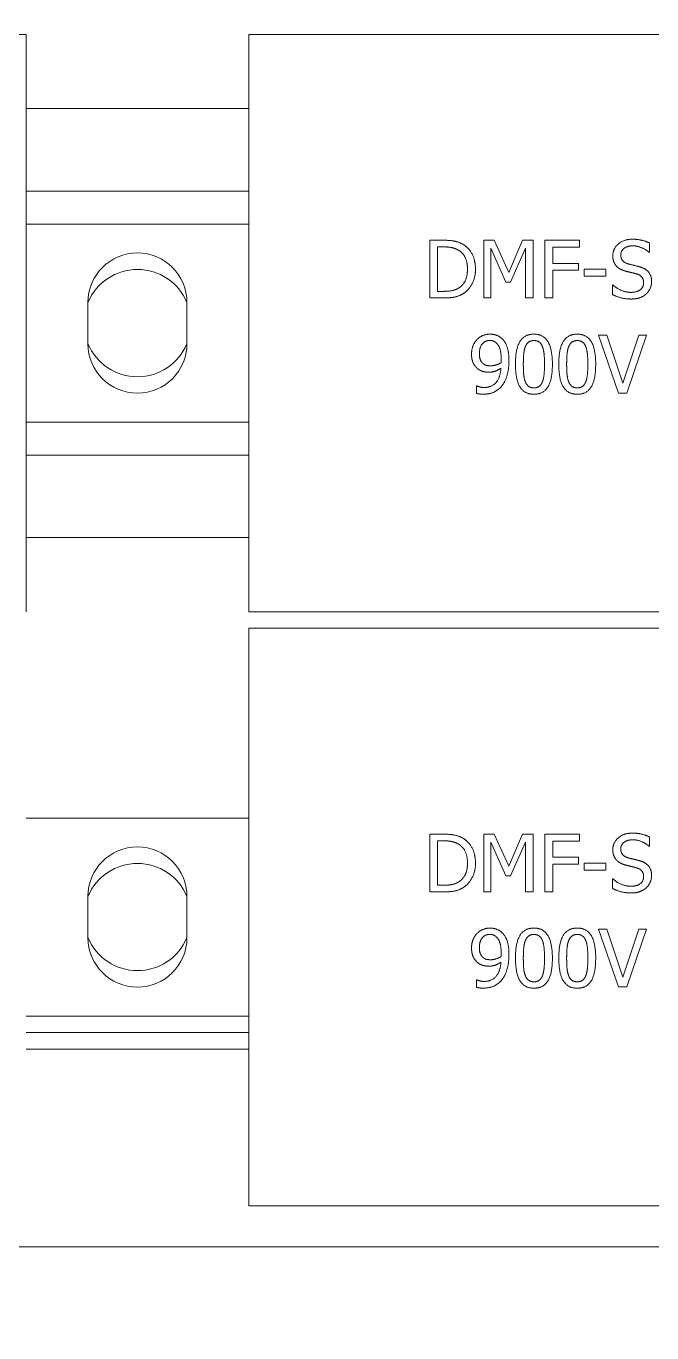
# Model space of a CAD drawing. Header units: millimetres. Extents: x 0 to 5940, y 0 to 4200.
# Drawn here: x 3318.9 to 3356.8, y 2968.3 to 3047.5 of the extents above; entities that cross this region are included whole.
import ezdxf

# ---------------------------------------------------------------- set-up
doc = ezdxf.new("R2010")
doc.units = ezdxf.units.MM
doc.header["$LTSCALE"] = 10
doc.layers.add('가시적인 것(ISO)', color=3, linetype='Continuous', lineweight=5, true_color=0x00ff00)
doc.layers.add('해치(ISO)', color=7, linetype='Continuous', lineweight=5)

msp = doc.modelspace()

# ---------------------------------------------------------------- hatches: boundary and pattern name
at = {"layer": '해치(ISO)'}
h = msp.add_hatch(dxfattribs=at)
h.set_pattern_fill('ANSI31', color=256, scale=254, angle=75.00018, style=0)
h.set_pattern_definition([(120.0002, (0, 0), (-27.49626, -15.87508), [])])
edge = h.paths.add_edge_path()
edge.add_line((3698.305, 3517.714), (3725.805, 3517.714))
edge.add_ellipse((3725.805, 3513.214), major_axis=(0, 4.5), ratio=1, start_angle=270, end_angle=360, ccw=False)
edge.add_line((3730.305, 3513.214), (3730.305, 3485.714))
edge.add_ellipse((3733.305, 3485.714), major_axis=(-3, 0), ratio=1, start_angle=0, end_angle=90)
edge.add_line((3733.305, 3482.714), (3735.305, 3482.714))
edge.add_line((3735.305, 3482.714), (3735.305, 3522.714))
edge.add_line((3735.305, 3522.714), (3695.305, 3522.714))
edge.add_line((3695.305, 3522.714), (3695.305, 3520.714))
edge.add_ellipse((3698.305, 3520.714), major_axis=(-3, 0), ratio=1, start_angle=0, end_angle=90)
edge = h.paths.add_edge_path()
edge.add_line((2939.905, 3482.714), (2941.905, 3482.714))
edge.add_ellipse((2941.905, 3485.714), major_axis=(0, -3), ratio=1, start_angle=0, end_angle=90)
edge.add_line((2944.905, 3485.714), (2944.905, 3513.214))
edge.add_ellipse((2949.405, 3513.214), major_axis=(-4.5, 0), ratio=1, start_angle=270, end_angle=360, ccw=False)
edge.add_line((2949.405, 3517.714), (2976.905, 3517.714))
edge.add_ellipse((2976.905, 3520.714), major_axis=(0, -3), ratio=1, start_angle=0, end_angle=90)
edge.add_line((2979.905, 3520.714), (2979.905, 3522.714))
edge.add_line((2979.905, 3522.714), (2939.905, 3522.714))
edge.add_line((2939.905, 3522.714), (2939.905, 3482.714))
edge = h.paths.add_edge_path()
edge.add_line((2939.905, 2817.314), (2939.905, 2777.314))
edge.add_line((2939.905, 2777.314), (2979.905, 2777.314))
edge.add_line((2979.905, 2777.314), (2979.905, 2779.314))
edge.add_ellipse((2976.905, 2779.314), major_axis=(3, 0), ratio=1, start_angle=0, end_angle=90)
edge.add_line((2976.905, 2782.314), (2949.143, 2782.314))
edge.add_ellipse((2949.143, 2786.814), major_axis=(0, -4.5), ratio=1, start_angle=269.50889, end_angle=360, ccw=False)
edge.add_line((2944.644, 2786.853), (2944.879, 2814.289))
edge.add_ellipse((2941.879, 2814.314), major_axis=(3, -0.026), ratio=1, start_angle=0, end_angle=90.49111)
edge.add_line((2941.879, 2817.314), (2939.905, 2817.314))
edge = h.paths.add_edge_path()
edge.add_line((3730.331, 2814.289), (3730.566, 2786.853))
edge.add_ellipse((3726.066, 2786.814), major_axis=(4.5, 0.039), ratio=1, start_angle=269.50889, end_angle=360, ccw=False)
edge.add_line((3726.066, 2782.314), (3698.305, 2782.314))
edge.add_ellipse((3698.305, 2779.314), major_axis=(0, 3), ratio=1, start_angle=0, end_angle=90)
edge.add_line((3695.305, 2779.314), (3695.305, 2777.314))
edge.add_line((3695.305, 2777.314), (3735.305, 2777.314))
edge.add_line((3735.305, 2777.314), (3735.305, 2817.314))
edge.add_line((3735.305, 2817.314), (3733.331, 2817.314))
edge.add_ellipse((3733.331, 2814.314), major_axis=(0, 3), ratio=1, start_angle=0, end_angle=90.49111)

# ---------------------------------------------------------------- linework, layer by layer
at = {"layer": '가시적인 것(ISO)'}
for p, q in [((3318.855, 3047.014), (3261.355, 3047.014)), ((3318.855, 3012.014), (3318.855, 3047.014)), ((3389.855, 3047.014), (3332.355, 3047.014)), ((3332.355, 3047.014), (3332.355, 3012.014)), ((3318.855, 3042.514), (3332.355, 3042.514)), ((3318.855, 3037.514), (3332.355, 3037.514)), ((3318.855, 3035.514), (3332.355, 3035.514)), ((3343.336, 3034.536), (3344.133, 3034.536)), ((3343.336, 3031.036), (3343.336, 3034.536)), ((3346.601, 3034.536), (3347.236, 3034.536)), ((3346.601, 3031.036), (3346.601, 3034.536)), ((3347.236, 3034.536), (3348.11, 3032.588)), ((3348.11, 3032.588), (3348.955, 3034.536)), ((3348.955, 3034.536), (3349.601, 3034.536)), ((3349.601, 3034.536), (3349.601, 3031.036)), ((3350.311, 3034.536), (3352.404, 3034.536)), ((3350.311, 3031.036), (3350.311, 3034.536)), ((3352.404, 3034.536), (3352.404, 3034.122)), ((3344.156, 3034.133), (3343.801, 3034.133)), ((3343.801, 3034.133), (3343.801, 3031.439)), ((3347.035, 3034.051), (3347.035, 3031.036)), ((3347.939, 3032.001), (3347.035, 3034.051)), ((3349.136, 3034.051), (3348.223, 3032.001)), ((3349.136, 3031.036), (3349.136, 3034.051)), ((3350.776, 3034.122), (3350.776, 3033.135)), ((3352.404, 3034.122), (3350.776, 3034.122)), ((3356.638, 3033.816), (3356.604, 3033.816)), ((3356.638, 3034.372), (3356.638, 3033.816)), ((3350.776, 3033.135), (3352.336, 3033.135)), ((3352.336, 3033.135), (3352.336, 3032.721)), ((3350.776, 3032.721), (3350.776, 3031.036)), ((3352.336, 3032.721), (3350.776, 3032.721)), ((3352.679, 3032.78), (3354.003, 3032.78)), ((3352.679, 3032.355), (3352.679, 3032.78)), ((3354.003, 3032.355), (3352.679, 3032.355)), ((3354.003, 3032.78), (3354.003, 3032.355)), ((3343.801, 3031.439), (3344.156, 3031.439)), ((3348.223, 3032.001), (3347.939, 3032.001)), ((3354.395, 3031.83), (3354.429, 3031.83)), ((3354.395, 3031.246), (3354.395, 3031.83)), ((3322.605, 3028.264), (3322.605, 3030.764)), ((3328.605, 3030.764), (3328.605, 3028.264)), ((3344.142, 3031.036), (3343.336, 3031.036)), ((3347.035, 3031.036), (3346.601, 3031.036)), ((3349.601, 3031.036), (3349.136, 3031.036)), ((3350.776, 3031.036), (3350.311, 3031.036)), ((3353.558, 3028.774), (3354.057, 3028.774)), ((3354.764, 3025.274), (3353.558, 3028.774)), ((3354.057, 3028.774), (3355.027, 3025.866)), ((3355.027, 3025.866), (3355.997, 3028.774)), ((3356.471, 3028.774), (3355.266, 3025.274)), ((3355.997, 3028.774), (3356.471, 3028.774)), ((3346.161, 3025.705), (3346.184, 3025.705)), ((3346.161, 3025.254), (3346.161, 3025.705)), ((3355.266, 3025.274), (3354.764, 3025.274)), ((3332.355, 3023.514), (3318.855, 3023.514)), ((3332.355, 3021.514), (3318.855, 3021.514)), ((3332.355, 3016.514), (3318.855, 3016.514)), ((3332.355, 3012.014), (3389.855, 3012.014)), ((3389.855, 3011.014), (3332.355, 3011.014)), ((3332.355, 3011.014), (3332.355, 2976.014)), ((3318.855, 2999.514), (3332.355, 2999.514)), ((3343.336, 2998.536), (3344.133, 2998.536)), ((3343.336, 2995.036), (3343.336, 2998.536)), ((3344.156, 2998.133), (3343.801, 2998.133)), ((3343.801, 2998.133), (3343.801, 2995.439)), ((3346.601, 2998.536), (3347.236, 2998.536)), ((3346.601, 2995.036), (3346.601, 2998.536)), ((3347.035, 2998.051), (3347.035, 2995.036)), ((3347.939, 2996.001), (3347.035, 2998.051)), ((3347.236, 2998.536), (3348.11, 2996.588)), ((3348.11, 2996.588), (3348.955, 2998.536)), ((3349.136, 2998.051), (3348.223, 2996.001)), ((3348.955, 2998.536), (3349.601, 2998.536)), ((3349.136, 2995.036), (3349.136, 2998.051)), ((3349.601, 2998.536), (3349.601, 2995.036)), ((3350.311, 2998.536), (3352.404, 2998.536)), ((3350.311, 2995.036), (3350.311, 2998.536)), ((3350.776, 2998.122), (3350.776, 2997.135)), ((3352.404, 2998.122), (3350.776, 2998.122)), ((3352.404, 2998.536), (3352.404, 2998.122)), ((3356.638, 2998.372), (3356.638, 2997.816)), ((3356.638, 2997.816), (3356.604, 2997.816)), ((3350.776, 2997.135), (3352.336, 2997.135)), ((3350.776, 2996.721), (3350.776, 2995.036)), ((3352.336, 2996.721), (3350.776, 2996.721)), ((3352.336, 2997.135), (3352.336, 2996.721)), ((3352.679, 2996.78), (3354.003, 2996.78)), ((3352.679, 2996.355), (3352.679, 2996.78)), ((3354.003, 2996.78), (3354.003, 2996.355)), ((3348.223, 2996.001), (3347.939, 2996.001)), ((3354.003, 2996.355), (3352.679, 2996.355)), ((3354.395, 2995.83), (3354.429, 2995.83)), ((3354.395, 2995.246), (3354.395, 2995.83)), ((3344.142, 2995.036), (3343.336, 2995.036)), ((3343.801, 2995.439), (3344.156, 2995.439)), ((3347.035, 2995.036), (3346.601, 2995.036)), ((3349.601, 2995.036), (3349.136, 2995.036)), ((3350.776, 2995.036), (3350.311, 2995.036)), ((3322.605, 2992.264), (3322.605, 2994.764)), ((3328.605, 2994.764), (3328.605, 2992.264)), ((3353.558, 2992.774), (3354.057, 2992.774)), ((3354.764, 2989.274), (3353.558, 2992.774)), ((3354.057, 2992.774), (3355.027, 2989.866)), ((3355.027, 2989.866), (3355.997, 2992.774)), ((3356.471, 2992.774), (3355.266, 2989.274)), ((3355.997, 2992.774), (3356.471, 2992.774)), ((3346.161, 2989.705), (3346.184, 2989.705)), ((3346.161, 2989.254), (3346.161, 2989.705)), ((3355.266, 2989.274), (3354.764, 2989.274)), ((3332.355, 2987.514), (3318.855, 2987.514)), ((3332.355, 2986.514), (3318.855, 2986.514)), ((3332.355, 2985.514), (3318.855, 2985.514)), ((3332.355, 2976.014), (3389.855, 2976.014)), ((3143.105, 2973.514), (3508.105, 2973.514))]:
    msp.add_line(p, q, dxfattribs=at)
for centre, radius, start, end in [((3325.605, 3030.764), 3, 0, 180), ((3325.605, 3029.514), 3.25, 22.61986, 157.38014), ((3325.605, 3029.514), 3.25, 202.61986, 337.38014), ((3325.605, 3028.264), 3, 180, 0), ((3325.605, 2994.764), 3, 0, 180), ((3325.605, 2993.514), 3.25, 22.61986, 157.38014), ((3325.605, 2993.514), 3.25, 202.61986, 337.38014), ((3325.605, 2992.264), 3, 180, 0)]:
    msp.add_arc(centre, radius, start, end, dxfattribs=at)
for points in [[(3344.133, 3034.536), (3344.627, 3034.536), (3345.188, 3034.389), (3345.387, 3034.258)], [(3354.42, 3033.597), (3354.42, 3034.023), (3355.084, 3034.599), (3355.597, 3034.599)], [(3355.597, 3034.599), (3355.892, 3034.599), (3356.414, 3034.482), (3356.638, 3034.372)], [(3345.08, 3033.924), (3344.893, 3034.034), (3344.471, 3034.133), (3344.156, 3034.133)], [(3345.611, 3032.789), (3345.611, 3033.192), (3345.344, 3033.762), (3345.08, 3033.924)], [(3345.387, 3034.258), (3345.724, 3034.034), (3346.096, 3033.294), (3346.096, 3032.783)], [(3354.647, 3032.965), (3354.539, 3033.081), (3354.42, 3033.393), (3354.42, 3033.597)], [(3355.629, 3034.196), (3355.305, 3034.196), (3354.905, 3033.892), (3354.905, 3033.646)], [(3354.905, 3033.646), (3354.905, 3033.424), (3355.141, 3033.161), (3355.362, 3033.101)], [(3356.604, 3033.816), (3356.437, 3033.969), (3355.915, 3034.196), (3355.629, 3034.196)], [(3355.226, 3032.656), (3355.044, 3032.704), (3354.758, 3032.849), (3354.647, 3032.965)], [(3355.362, 3033.101), (3355.509, 3033.061), (3355.938, 3032.959), (3356.08, 3032.917)], [(3356.08, 3032.917), (3356.44, 3032.806), (3356.774, 3032.361), (3356.774, 3032.035)], [(3345.123, 3031.671), (3345.367, 3031.836), (3345.611, 3032.381), (3345.611, 3032.789)], [(3346.096, 3032.783), (3346.096, 3032.304), (3345.707, 3031.533), (3345.381, 3031.317)], [(3355.858, 3032.497), (3355.697, 3032.542), (3355.427, 3032.605), (3355.226, 3032.656)], [(3356.289, 3031.961), (3356.289, 3032.171), (3356.082, 3032.432), (3355.858, 3032.497)], [(3356.774, 3032.035), (3356.774, 3031.827), (3356.607, 3031.43), (3356.457, 3031.291)], [(3345.381, 3031.317), (3345.114, 3031.15), (3344.567, 3031.036), (3344.142, 3031.036)], [(3344.156, 3031.439), (3344.465, 3031.439), (3344.933, 3031.538), (3345.123, 3031.671)], [(3355.543, 3030.974), (3355.163, 3030.974), (3354.63, 3031.133), (3354.395, 3031.246)], [(3354.429, 3031.83), (3354.659, 3031.615), (3355.24, 3031.377), (3355.509, 3031.377)], [(3355.509, 3031.377), (3355.895, 3031.377), (3356.289, 3031.697), (3356.289, 3031.961)], [(3356.457, 3031.291), (3356.289, 3031.138), (3355.864, 3030.974), (3355.543, 3030.974)], [(3346.187, 3028.515), (3346.331, 3028.671), (3346.754, 3028.844), (3346.969, 3028.844)], [(3346.969, 3028.844), (3347.21, 3028.844), (3347.602, 3028.683), (3347.746, 3028.53)], [(3348.521, 3027.021), (3348.521, 3027.968), (3349.068, 3028.844), (3349.641, 3028.844)], [(3349.641, 3028.844), (3350.217, 3028.844), (3350.759, 3027.937), (3350.759, 3027.024)], [(3351.147, 3027.021), (3351.147, 3027.968), (3351.695, 3028.844), (3352.268, 3028.844)], [(3352.268, 3028.844), (3352.843, 3028.844), (3353.385, 3027.937), (3353.385, 3027.024)], [(3345.858, 3027.636), (3345.858, 3027.906), (3346.033, 3028.354), (3346.187, 3028.515)], [(3346.967, 3028.462), (3346.677, 3028.462), (3346.334, 3028.047), (3346.334, 3027.656)], [(3347.406, 3028.263), (3347.304, 3028.376), (3347.091, 3028.462), (3346.967, 3028.462)], [(3347.653, 3027.338), (3347.653, 3027.693), (3347.522, 3028.141), (3347.406, 3028.263)], [(3347.746, 3028.53), (3347.928, 3028.337), (3348.127, 3027.713), (3348.127, 3027.233)], [(3349.119, 3028.087), (3349.048, 3027.908), (3348.997, 3027.364), (3348.997, 3027.021)], [(3349.641, 3028.456), (3349.445, 3028.456), (3349.193, 3028.271), (3349.119, 3028.087)], [(3350.155, 3028.093), (3350.084, 3028.271), (3349.837, 3028.456), (3349.641, 3028.456)], [(3350.282, 3027.024), (3350.282, 3027.384), (3350.225, 3027.914), (3350.155, 3028.093)], [(3351.746, 3028.087), (3351.675, 3027.908), (3351.624, 3027.364), (3351.624, 3027.021)], [(3352.268, 3028.456), (3352.072, 3028.456), (3351.819, 3028.271), (3351.746, 3028.087)], [(3352.781, 3028.093), (3352.71, 3028.271), (3352.463, 3028.456), (3352.268, 3028.456)], [(3352.909, 3027.024), (3352.909, 3027.384), (3352.852, 3027.914), (3352.781, 3028.093)], [(3346.238, 3026.743), (3346.05, 3026.887), (3345.858, 3027.327), (3345.858, 3027.636)], [(3346.334, 3027.656), (3346.334, 3027.435), (3346.447, 3027.148), (3346.572, 3027.046)], [(3347.644, 3027.117), (3347.647, 3027.151), (3347.653, 3027.267), (3347.653, 3027.338)], [(3346.913, 3026.536), (3346.72, 3026.536), (3346.399, 3026.621), (3346.238, 3026.743)], [(3346.572, 3027.046), (3346.663, 3026.972), (3346.887, 3026.924), (3347.018, 3026.924)], [(3346.62, 3025.611), (3347.08, 3025.611), (3347.605, 3026.218), (3347.642, 3026.78)], [(3347.642, 3026.78), (3347.454, 3026.652), (3347.114, 3026.536), (3346.913, 3026.536)], [(3347.018, 3026.924), (3347.168, 3026.924), (3347.514, 3027.029), (3347.644, 3027.117)], [(3348.127, 3027.233), (3348.127, 3026.799), (3347.931, 3026.022), (3347.741, 3025.764)], [(3349.641, 3025.2), (3349.063, 3025.2), (3348.521, 3026.099), (3348.521, 3027.021)], [(3348.997, 3027.021), (3348.997, 3026.652), (3349.043, 3026.158), (3349.116, 3025.966)], [(3350.759, 3027.024), (3350.759, 3026.082), (3350.211, 3025.2), (3349.641, 3025.2)], [(3350.157, 3025.957), (3350.225, 3026.13), (3350.282, 3026.663), (3350.282, 3027.024)], [(3352.268, 3025.2), (3351.689, 3025.2), (3351.147, 3026.099), (3351.147, 3027.021)], [(3351.624, 3027.021), (3351.624, 3026.652), (3351.669, 3026.158), (3351.743, 3025.966)], [(3353.385, 3027.024), (3353.385, 3026.082), (3352.838, 3025.2), (3352.268, 3025.2)], [(3352.784, 3025.957), (3352.852, 3026.13), (3352.909, 3026.663), (3352.909, 3027.024)], [(3346.184, 3025.705), (3346.243, 3025.671), (3346.493, 3025.611), (3346.62, 3025.611)], [(3347.741, 3025.764), (3347.539, 3025.492), (3346.972, 3025.205), (3346.558, 3025.205)], [(3349.116, 3025.966), (3349.184, 3025.784), (3349.437, 3025.588), (3349.641, 3025.588)], [(3349.641, 3025.588), (3349.834, 3025.588), (3350.086, 3025.773), (3350.157, 3025.957)], [(3351.743, 3025.966), (3351.811, 3025.784), (3352.063, 3025.588), (3352.268, 3025.588)], [(3352.268, 3025.588), (3352.46, 3025.588), (3352.713, 3025.773), (3352.784, 3025.957)], [(3346.558, 3025.205), (3346.464, 3025.205), (3346.252, 3025.225), (3346.161, 3025.254)], [(3344.133, 2998.536), (3344.627, 2998.536), (3345.188, 2998.389), (3345.387, 2998.258)], [(3345.08, 2997.924), (3344.893, 2998.034), (3344.471, 2998.133), (3344.156, 2998.133)], [(3345.387, 2998.258), (3345.724, 2998.034), (3346.096, 2997.294), (3346.096, 2996.783)], [(3354.42, 2997.597), (3354.42, 2998.023), (3355.084, 2998.599), (3355.597, 2998.599)], [(3355.629, 2998.196), (3355.305, 2998.196), (3354.905, 2997.892), (3354.905, 2997.646)], [(3355.597, 2998.599), (3355.892, 2998.599), (3356.414, 2998.482), (3356.638, 2998.372)], [(3356.604, 2997.816), (3356.437, 2997.969), (3355.915, 2998.196), (3355.629, 2998.196)], [(3345.611, 2996.789), (3345.611, 2997.192), (3345.344, 2997.762), (3345.08, 2997.924)], [(3354.647, 2996.965), (3354.539, 2997.081), (3354.42, 2997.393), (3354.42, 2997.597)], [(3354.905, 2997.646), (3354.905, 2997.424), (3355.141, 2997.161), (3355.362, 2997.101)], [(3345.123, 2995.671), (3345.367, 2995.836), (3345.611, 2996.381), (3345.611, 2996.789)], [(3346.096, 2996.783), (3346.096, 2996.304), (3345.707, 2995.533), (3345.381, 2995.317)], [(3355.226, 2996.656), (3355.044, 2996.704), (3354.758, 2996.849), (3354.647, 2996.965)], [(3355.858, 2996.497), (3355.697, 2996.542), (3355.427, 2996.605), (3355.226, 2996.656)], [(3355.362, 2997.101), (3355.509, 2997.061), (3355.938, 2996.959), (3356.08, 2996.917)], [(3356.289, 2995.961), (3356.289, 2996.171), (3356.082, 2996.432), (3355.858, 2996.497)], [(3356.08, 2996.917), (3356.44, 2996.806), (3356.774, 2996.361), (3356.774, 2996.035)], [(3344.156, 2995.439), (3344.465, 2995.439), (3344.933, 2995.538), (3345.123, 2995.671)], [(3354.429, 2995.83), (3354.659, 2995.615), (3355.24, 2995.377), (3355.509, 2995.377)], [(3355.509, 2995.377), (3355.895, 2995.377), (3356.289, 2995.697), (3356.289, 2995.961)], [(3356.774, 2996.035), (3356.774, 2995.827), (3356.607, 2995.43), (3356.457, 2995.291)], [(3345.381, 2995.317), (3345.114, 2995.15), (3344.567, 2995.036), (3344.142, 2995.036)], [(3355.543, 2994.974), (3355.163, 2994.974), (3354.63, 2995.133), (3354.395, 2995.246)], [(3356.457, 2995.291), (3356.289, 2995.138), (3355.864, 2994.974), (3355.543, 2994.974)], [(3345.858, 2991.636), (3345.858, 2991.906), (3346.033, 2992.354), (3346.187, 2992.515)], [(3346.187, 2992.515), (3346.331, 2992.671), (3346.754, 2992.844), (3346.969, 2992.844)], [(3346.967, 2992.462), (3346.677, 2992.462), (3346.334, 2992.047), (3346.334, 2991.656)], [(3347.406, 2992.263), (3347.304, 2992.376), (3347.091, 2992.462), (3346.967, 2992.462)], [(3346.969, 2992.844), (3347.21, 2992.844), (3347.602, 2992.683), (3347.746, 2992.53)], [(3347.746, 2992.53), (3347.928, 2992.337), (3348.127, 2991.713), (3348.127, 2991.233)], [(3348.521, 2991.021), (3348.521, 2991.968), (3349.068, 2992.844), (3349.641, 2992.844)], [(3349.641, 2992.456), (3349.445, 2992.456), (3349.193, 2992.271), (3349.119, 2992.087)], [(3349.641, 2992.844), (3350.217, 2992.844), (3350.759, 2991.937), (3350.759, 2991.024)], [(3350.155, 2992.093), (3350.084, 2992.271), (3349.837, 2992.456), (3349.641, 2992.456)], [(3351.147, 2991.021), (3351.147, 2991.968), (3351.695, 2992.844), (3352.268, 2992.844)], [(3352.268, 2992.456), (3352.072, 2992.456), (3351.819, 2992.271), (3351.746, 2992.087)], [(3352.268, 2992.844), (3352.843, 2992.844), (3353.385, 2991.937), (3353.385, 2991.024)], [(3352.781, 2992.093), (3352.71, 2992.271), (3352.463, 2992.456), (3352.268, 2992.456)], [(3346.238, 2990.743), (3346.05, 2990.887), (3345.858, 2991.327), (3345.858, 2991.636)], [(3346.334, 2991.656), (3346.334, 2991.435), (3346.447, 2991.148), (3346.572, 2991.046)], [(3347.653, 2991.338), (3347.653, 2991.693), (3347.522, 2992.141), (3347.406, 2992.263)], [(3349.119, 2992.087), (3349.048, 2991.908), (3348.997, 2991.364), (3348.997, 2991.021)], [(3350.282, 2991.024), (3350.282, 2991.384), (3350.225, 2991.914), (3350.155, 2992.093)], [(3351.746, 2992.087), (3351.675, 2991.908), (3351.624, 2991.364), (3351.624, 2991.021)], [(3352.909, 2991.024), (3352.909, 2991.384), (3352.852, 2991.914), (3352.781, 2992.093)], [(3346.572, 2991.046), (3346.663, 2990.972), (3346.887, 2990.924), (3347.018, 2990.924)], [(3347.018, 2990.924), (3347.168, 2990.924), (3347.514, 2991.029), (3347.644, 2991.117)], [(3347.644, 2991.117), (3347.647, 2991.151), (3347.653, 2991.267), (3347.653, 2991.338)], [(3348.127, 2991.233), (3348.127, 2990.799), (3347.931, 2990.022), (3347.741, 2989.764)], [(3349.641, 2989.2), (3349.063, 2989.2), (3348.521, 2990.099), (3348.521, 2991.021)], [(3348.997, 2991.021), (3348.997, 2990.652), (3349.043, 2990.158), (3349.116, 2989.966)], [(3350.759, 2991.024), (3350.759, 2990.082), (3350.211, 2989.2), (3349.641, 2989.2)], [(3350.157, 2989.957), (3350.225, 2990.13), (3350.282, 2990.663), (3350.282, 2991.024)], [(3352.268, 2989.2), (3351.689, 2989.2), (3351.147, 2990.099), (3351.147, 2991.021)], [(3351.624, 2991.021), (3351.624, 2990.652), (3351.669, 2990.158), (3351.743, 2989.966)], [(3353.385, 2991.024), (3353.385, 2990.082), (3352.838, 2989.2), (3352.268, 2989.2)], [(3352.784, 2989.957), (3352.852, 2990.13), (3352.909, 2990.663), (3352.909, 2991.024)], [(3346.913, 2990.536), (3346.72, 2990.536), (3346.399, 2990.621), (3346.238, 2990.743)], [(3346.62, 2989.611), (3347.08, 2989.611), (3347.605, 2990.218), (3347.642, 2990.78)], [(3347.642, 2990.78), (3347.454, 2990.652), (3347.114, 2990.536), (3346.913, 2990.536)], [(3346.558, 2989.205), (3346.464, 2989.205), (3346.252, 2989.225), (3346.161, 2989.254)], [(3346.184, 2989.705), (3346.243, 2989.671), (3346.493, 2989.611), (3346.62, 2989.611)], [(3347.741, 2989.764), (3347.539, 2989.492), (3346.972, 2989.205), (3346.558, 2989.205)], [(3349.116, 2989.966), (3349.184, 2989.784), (3349.437, 2989.588), (3349.641, 2989.588)], [(3349.641, 2989.588), (3349.834, 2989.588), (3350.086, 2989.773), (3350.157, 2989.957)], [(3351.743, 2989.966), (3351.811, 2989.784), (3352.063, 2989.588), (3352.268, 2989.588)], [(3352.268, 2989.588), (3352.46, 2989.588), (3352.713, 2989.773), (3352.784, 2989.957)]]:
    msp.add_open_spline(points, degree=2, dxfattribs=at)

doc.saveas('drawing.dxf')
